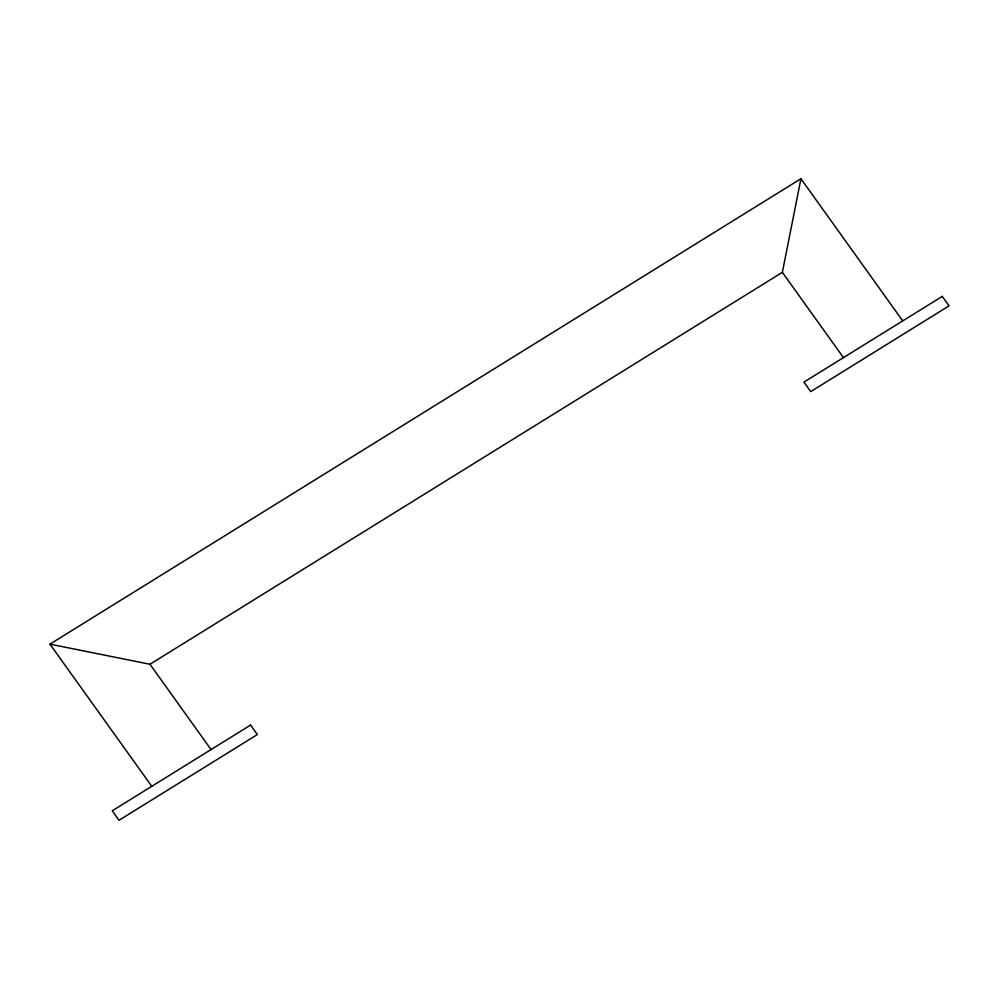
<?xml version="1.0" encoding="UTF-8"?>
<svg xmlns="http://www.w3.org/2000/svg" width="999" height="999" viewBox="0 0 999 999"><rect width="100%" height="100%" fill="white"/><g stroke="black" fill="none" stroke-linecap="round" stroke-linejoin="round"><path stroke-width="1.5" d="M843.456 357.63L782.367 272.327L800.936 178.721L49.95 644.143L151.761 786.313M49.95 644.143L149.962 664.26L782.367 272.327M800.936 178.721L902.734 320.891M149.962 664.26L211.051 749.562M250.574 725.074L112.238 810.801L119.018 820.279L257.355 734.552L250.574 725.074M942.257 296.391L803.92 382.13L810.713 391.608L949.05 305.869L942.257 296.391"/></g></svg>
